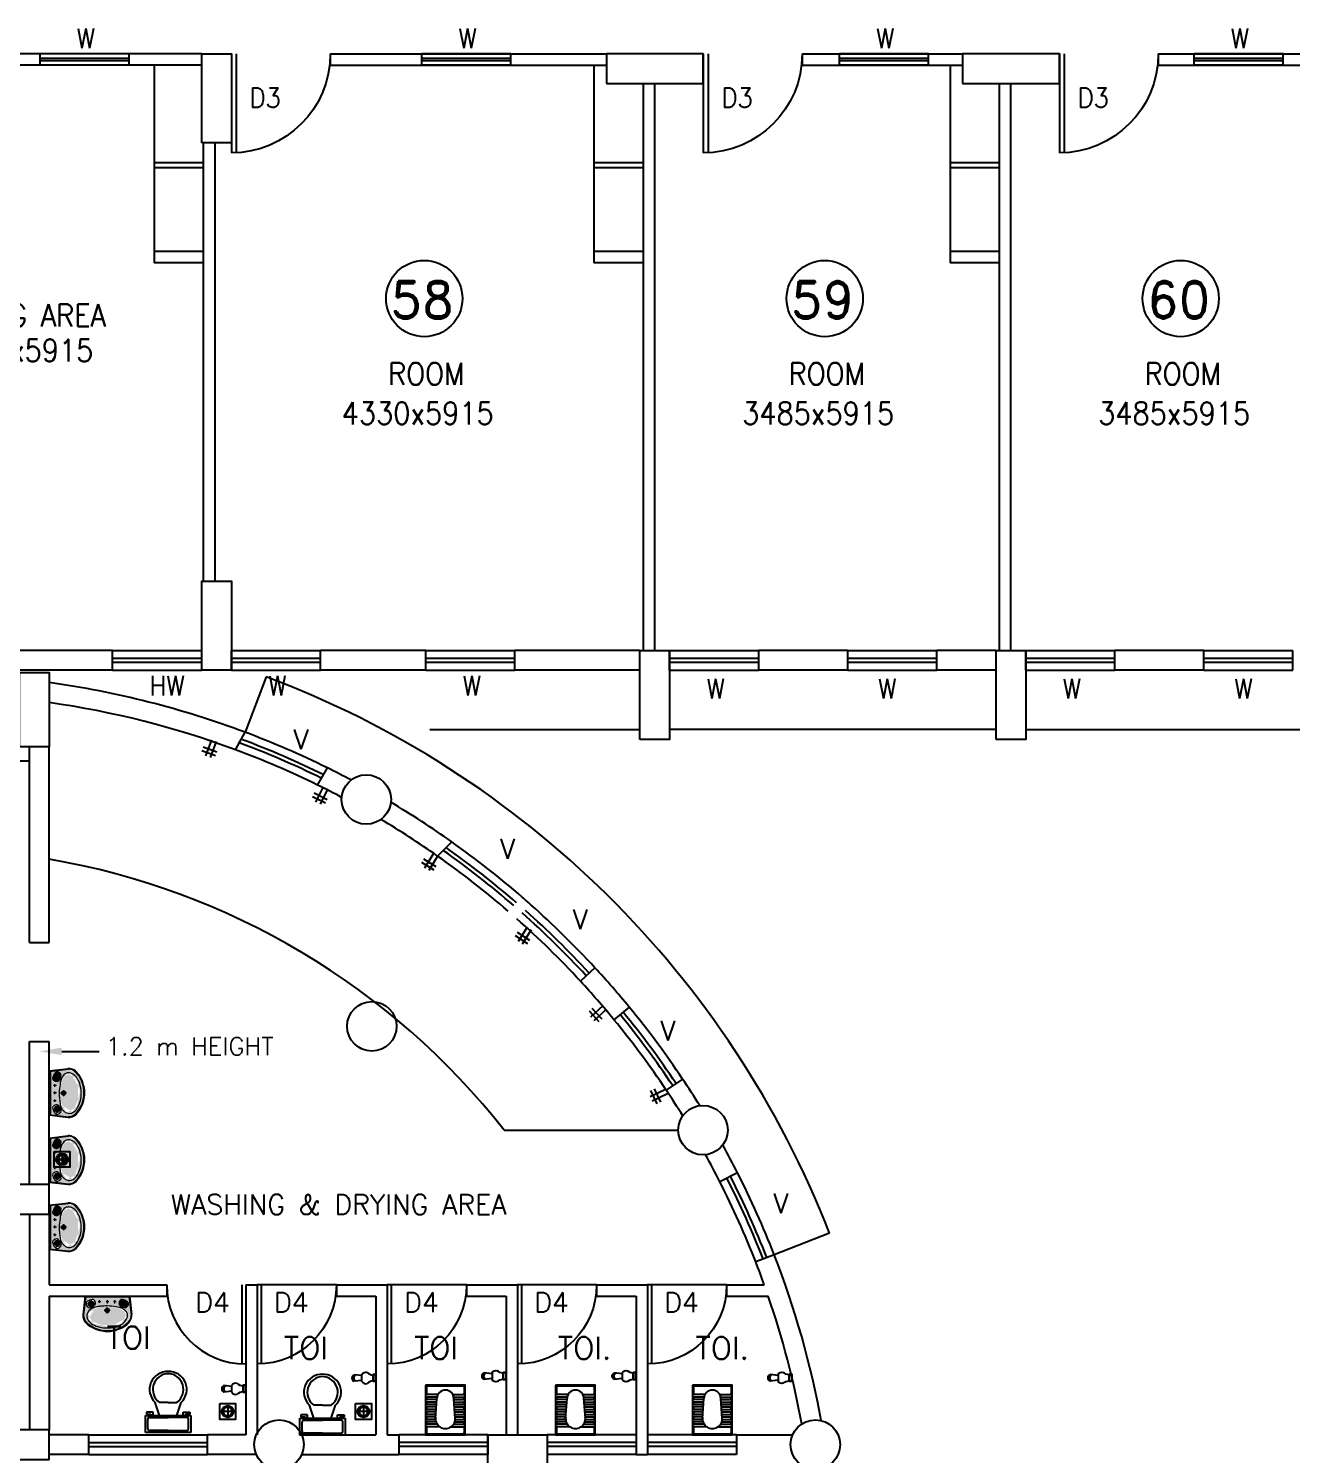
# Model space of a CAD drawing. Extents: x 10161149 to 10263331, y -3696053 to -3547728.
# Drawn here: x 10221546 to 10234311, y -3619103 to -3604686 of the extents above; entities that cross this region are included whole.
import ezdxf

# ---------------------------------------------------------------- set-up
doc = ezdxf.new("R2010")
doc.units = 0
doc.header["$MEASUREMENT"] = 0
doc.linetypes.add('DASHED', pattern=[0.75, 0.5, -0.25])
for name, color, linetype in [('25', 6, 'CONTINUOUS'), ('35', 1, 'CONTINUOUS'), ('5', 3, 'CONTINUOUS'), ('COL', 2, 'CONTINUOUS'), ('DAS', 1, 'DASHED'), ('DIM', 8, 'CONTINUOUS'), ('dim1', 5, 'CONTINUOUS'), ('DOOR', 31, 'CONTINUOUS'), ('EWC', 5, 'CONTINUOUS'), ('Exi. Walls', 170, 'CONTINUOUS'), ('floor trap', 9, 'CONTINUOUS'), ('Furn-Hat', 145, 'CONTINUOUS'), ('SUNSHADE', 7, 'CONTINUOUS'), ('tap', 8, 'CONTINUOUS'), ('Toi-Euip', 8, 'CONTINUOUS'), ('TXW', 6, 'CONTINUOUS'), ('Venti', 161, 'CONTINUOUS'), ('WATERLINE', 124, 'CONTINUOUS'), ('Window', 4, 'CONTINUOUS')]:
    doc.layers.add(name, color=color, linetype=linetype)
doc.layers.add('toi-fix', color=46, linetype='CONTINUOUS', lineweight=18)
doc.styles.add('RD', font='ROMAND')
doc.styles.get("Standard").update_dxf_attribs({"font": 'romans.shx'})

# ---------------------------------------------------------------- blocks, each defined once
blk = doc.blocks.new('DOORP')
at = {"layer": 'DOOR'}
for p, q in [((0, 0), (0, 1)), ((0.05, 0), (0.05, 0.999))]:
    blk.add_line(p, q, dxfattribs=at)
at = {"layer": 'DOOR', "color": 145}
blk.add_arc((0, 0), 1, 0, 90, dxfattribs=at)
blk = doc.blocks.new('VENTP')
at = {"layer": 'Venti'}
for p, q in [((0, 0), (0, 1)), ((0, 1), (1, 1)), ((1, 0), (1, 1)), ((0, 0), (1, 0))]:
    blk.add_line(p, q, dxfattribs=at)
at = {"layer": 'Venti', "ltscale": 2}
for p, q in [((0, 0.6), (1, 0.6)), ((0, 0.4), (1, 0.4))]:
    blk.add_line(p, q, dxfattribs=at)
blk = doc.blocks.new('2')
at = {"layer": 'Furn-Hat'}
h = blk.add_hatch(color=200, dxfattribs=at)
h.set_gradient(color1=(176, 43, 238), color2=(222, 165, 248), one_color=1, tint=0.81, name='SPHERICAL')
edge = h.paths.add_edge_path()
edge.add_ellipse((0.83, 2.39), major_axis=(0, 2.74), ratio=1, start_angle=253.1333, end_angle=282.8458)
edge.add_ellipse((0.66, 2.28), major_axis=(0, 2.87), ratio=1, start_angle=226.9131, end_angle=256.353, ccw=False)
edge.add_ellipse((1.97, 1.03), major_axis=(0, 1.06), ratio=1, start_angle=191.403, end_angle=227.6151, ccw=False)
edge.add_ellipse((1.95, 0.79), major_axis=(-0.001, 0.832), ratio=1, start_angle=172.9435, end_angle=196.7003, ccw=False)
edge.add_line((1.85, -0.04), (0, 0.17))
edge.add_ellipse((-0.15, 0.37), major_axis=(0, 0.247), ratio=1, start_angle=216.2128, end_angle=239.0995)
edge.add_line((0.07, 0.24), (1.91, 0.03))
edge.add_ellipse((1.98, 0.81), major_axis=(0, 0.781), ratio=1, start_angle=174.8376, end_angle=213.1867)
edge.add_ellipse((1.82, 1.24), major_axis=(0, 1.23), ratio=1, start_angle=208.7339, end_angle=238.1069)
edge.add_ellipse((1.35, 1.89), major_axis=(0, 2), ratio=1, start_angle=229.2631, end_angle=252.9591)
edge.add_ellipse((0.45, 2.43), major_axis=(0, 3.03), ratio=1, start_angle=248.1478, end_angle=293.8025)
edge.add_ellipse((0.67, 2.61), major_axis=(0, 2.75), ratio=1, start_angle=292.3386, end_angle=313.7886)
edge.add_ellipse((1.96, 3.88), major_axis=(0.001, 0.944), ratio=1, start_angle=311.9795, end_angle=362.8452)
edge.add_line((1.91, 4.83), (0.06, 4.62))
edge.add_ellipse((-0.22, 4.44), major_axis=(0, 0.335), ratio=1, start_angle=301.9908, end_angle=318.3316)
edge.add_line((0, 4.69), (1.85, 4.9))
edge.add_ellipse((1.98, 3.91), major_axis=(0, 0.995), ratio=1, start_angle=311.3713, end_angle=367.5939, ccw=False)
edge.add_ellipse((0.6, 2.54), major_axis=(0, 2.94), ratio=1, start_angle=278.9603, end_angle=313.5987, ccw=False)
h = blk.add_hatch(color=200, dxfattribs=at)
h.set_gradient(color1=(176, 43, 238), color2=(222, 165, 248), one_color=1, tint=0.81, name='INVCYLINDER')
edge = h.paths.add_edge_path()
edge.add_ellipse((-0.15, 0.37), major_axis=(0, 0.247), ratio=1, start_angle=239.0995, end_angle=258.8462, ccw=False)
edge.add_line((0.07, 0.24), (0, 0.25))
edge.add_line((0, 0.25), (0, 4.61))
edge.add_line((0, 4.61), (0.06, 4.62))
edge.add_ellipse((-0.22, 4.44), major_axis=(0, 0.335), ratio=1, start_angle=279.6212, end_angle=301.9908, ccw=False)
edge.add_line((0.11, 4.5), (0.1, 0.32))
h = blk.add_hatch(color=201, dxfattribs=at)
h.set_gradient(color1=(213, 142, 246), color2=(222, 165, 248), one_color=1, tint=0.81, name='SPHERICAL')
edge = h.paths.add_edge_path()
edge.add_ellipse((-0.22, 4.44), major_axis=(0, 0.335), ratio=1, start_angle=279.6212, end_angle=301.9908)
edge.add_line((0.06, 4.62), (1.91, 4.83))
edge.add_ellipse((1.96, 3.88), major_axis=(0.001, 0.944), ratio=1, start_angle=311.9795, end_angle=362.8452, ccw=False)
edge.add_ellipse((0.67, 2.61), major_axis=(0, 2.75), ratio=1, start_angle=292.3386, end_angle=313.7886, ccw=False)
edge.add_ellipse((0.45, 2.43), major_axis=(0, 3.03), ratio=1, start_angle=248.1478, end_angle=293.8025, ccw=False)
edge.add_ellipse((1.35, 1.89), major_axis=(0, 2), ratio=1, start_angle=229.2631, end_angle=252.9591, ccw=False)
edge.add_ellipse((1.82, 1.24), major_axis=(0, 1.23), ratio=1, start_angle=208.7339, end_angle=238.1069, ccw=False)
edge.add_ellipse((1.98, 0.81), major_axis=(0, 0.781), ratio=1, start_angle=174.8376, end_angle=213.1867, ccw=False)
edge.add_line((1.91, 0.03), (0.07, 0.24))
edge.add_ellipse((-0.15, 0.37), major_axis=(0, 0.247), ratio=1, start_angle=239.0995, end_angle=258.8462)
edge.add_line((0.1, 0.32), (0.11, 4.5))
edge = h.paths.add_edge_path(flags=16)
edge.add_ellipse((0.54, 1.68), major_axis=(0.0002, 0.0643), ratio=1, start_angle=0, end_angle=360, ccw=False)
edge = h.paths.add_edge_path(flags=16)
edge.add_ellipse((0.75, 0.77), major_axis=(0.001, 0.492), ratio=1, start_angle=372.9151, end_angle=415.0496)
edge.add_ellipse((0.66, 0.93), major_axis=(0, 0.34), ratio=1, start_angle=68.6534, end_angle=118.0903)
edge.add_ellipse((1.55, 1.19), major_axis=(0, 1.26), ratio=1, start_angle=109.4436, end_angle=129.259)
edge.add_ellipse((0.76, 0.48), major_axis=(0, 0.207), ratio=1, start_angle=116.7852, end_angle=207.4853)
edge.add_ellipse((0.68, 0.84), major_axis=(0.003, 0.569), ratio=1, start_angle=198.6155, end_angle=235.2982)
edge.add_ellipse((1.01, 0.63), major_axis=(0, 0.179), ratio=1, start_angle=230.4595, end_angle=309.5311)
edge.add_arc((1.2, 0.8), 0.086, 143.8926, 223.9597, ccw=False)
edge.add_arc((1.21, 0.82), 0.0872, 59.6713, 155.4896, ccw=False)
edge.add_ellipse((2.73, 1.67), major_axis=(0, 1.67), ratio=1, start_angle=108.7156, end_angle=120.4399)
edge.add_ellipse((2.03, 1.15), major_axis=(0, 0.801), ratio=1, start_angle=113.6541, end_angle=156.3424)
edge.add_ellipse((1.91, 1.34), major_axis=(0, 0.947), ratio=1, start_angle=167.3152, end_angle=194.3844)
edge.add_ellipse((1.73, 1.61), major_axis=(0, 1.26), ratio=1, start_angle=199.4142, end_angle=242.3113)
edge.add_ellipse((0.73, 2.3), major_axis=(0, 2.47), ratio=1, start_angle=238.946, end_angle=269.4836)
edge.add_ellipse((0.23, 2.48), major_axis=(0, 2.98), ratio=1, start_angle=266.1625, end_angle=294.5971)
edge.add_ellipse((1.64, 3.2), major_axis=(0, 1.4), ratio=1, start_angle=291.6011, end_angle=328.054)
edge.add_ellipse((2, 3.79), major_axis=(0, 0.709), ratio=1, start_angle=327.5861, end_angle=383.2162)
edge.add_ellipse((2.18, 3.44), major_axis=(0, 1.1), ratio=1, start_angle=384.9893, end_angle=432.0066)
edge.add_arc((1.21, 4.06), 0.0773, 202.0693, 284.8477, ccw=False)
edge.add_arc((1.2, 4.08), 0.086, 136.0403, 216.1074, ccw=False)
edge.add_ellipse((1.01, 4.25), major_axis=(0, 0.179), ratio=1, start_angle=230.4689, end_angle=309.5405)
edge.add_ellipse((0.68, 4.04), major_axis=(-0.003, 0.569), ratio=1, start_angle=304.7018, end_angle=341.3845)
edge.add_ellipse((0.76, 4.4), major_axis=(0, 0.207), ratio=1, start_angle=332.4116, end_angle=423.1117)
edge.add_ellipse((1.55, 3.69), major_axis=(0.01, 1.26), ratio=1, start_angle=411.1189, end_angle=430.9342)
edge.add_ellipse((0.66, 3.95), major_axis=(0, 0.34), ratio=1, start_angle=61.9097, end_angle=111.3466)
edge.add_ellipse((0.75, 4.11), major_axis=(0.003, 0.492), ratio=1, start_angle=125.3669, end_angle=167.5014)
edge.add_ellipse((0.73, 3.94), major_axis=(0, 0.319), ratio=1, start_angle=163.9108, end_angle=209.8663)
edge.add_ellipse((1.14, 3.59), major_axis=(-0.002, 0.268), ratio=1, start_angle=387.9183, end_angle=433.2607, ccw=False)
edge.add_ellipse((1.07, 3.77), major_axis=(0, 0.0739), ratio=1, start_angle=281.3136, end_angle=401.6955, ccw=False)
edge.add_ellipse((2.18, 3.44), major_axis=(0, 1.1), ratio=1, start_angle=432.0066, end_angle=441.9912)
edge.add_ellipse((3.97, 2.89), major_axis=(0, 2.96), ratio=1, start_angle=436.108, end_angle=445.7027)
edge.add_ellipse((8.3, 2.4), major_axis=(0, 7.32), ratio=1, start_angle=444.4585, end_angle=449.7636)
edge.add_ellipse((8.98, 2.78), major_axis=(0.01, 8.01), ratio=1, start_angle=92.5395, end_angle=98.8367)
edge.add_ellipse((2.73, 1.67), major_axis=(0, 1.67), ratio=1, start_angle=94.0582, end_angle=108.7156)
edge.add_ellipse((1.07, 1.13), major_axis=(-0.0003, 0.0855), ratio=1, start_angle=142.4726, end_angle=276.6239, ccw=False)
edge.add_ellipse((1.14, 1.3), major_axis=(0.002, 0.268), ratio=1, start_angle=106.7393, end_angle=152.0817, ccw=False)
edge.add_ellipse((0.73, 0.94), major_axis=(-0.001, 0.319), ratio=1, start_angle=329.9021, end_angle=375.8576)
edge = h.paths.add_edge_path(flags=16)
edge.add_ellipse((0.54, 2.42), major_axis=(0.0008, 0.0643), ratio=1, start_angle=0, end_angle=360, ccw=False)
edge = h.paths.add_edge_path(flags=0)
edge.add_ellipse((1.43, 2.44), major_axis=(0, 0.216), ratio=1, start_angle=0, end_angle=360, ccw=False)
edge = h.paths.add_edge_path(flags=0)
edge.add_ellipse((1.43, 2.44), major_axis=(-0.001, 0.155), ratio=1, start_angle=0, end_angle=360, ccw=False)
edge = h.paths.add_edge_path(flags=0)
edge.add_ellipse((1.43, 2.44), major_axis=(0, 0.109), ratio=1, start_angle=0, end_angle=360, ccw=False)
edge = h.paths.add_edge_path(flags=16)
edge.add_ellipse((0.54, 3.22), major_axis=(0.0002, 0.0643), ratio=1, start_angle=0, end_angle=360, ccw=False)
h = blk.add_hatch(color=254, dxfattribs=at)
h.set_gradient(color1=(234, 198, 250), color2=(223, 166, 247), one_color=1, tint=0.81, name='SPHERICAL')
edge = h.paths.add_edge_path()
edge.add_ellipse((1.07, 3.77), major_axis=(0, 0.0739), ratio=1, start_angle=281.3136, end_angle=401.6955)
edge.add_ellipse((1.14, 3.59), major_axis=(-0.002, 0.268), ratio=1, start_angle=387.9183, end_angle=433.2607)
edge.add_ellipse((0.73, 3.94), major_axis=(0, 0.319), ratio=1, start_angle=163.9108, end_angle=209.8663, ccw=False)
edge.add_ellipse((0.75, 4.11), major_axis=(0.003, 0.492), ratio=1, start_angle=125.3669, end_angle=167.5014, ccw=False)
edge.add_ellipse((0.66, 3.95), major_axis=(0, 0.34), ratio=1, start_angle=61.9097, end_angle=111.3466, ccw=False)
edge.add_ellipse((1.55, 3.69), major_axis=(0.01, 1.26), ratio=1, start_angle=411.1189, end_angle=430.9342, ccw=False)
edge.add_ellipse((0.76, 4.4), major_axis=(0, 0.207), ratio=1, start_angle=332.4116, end_angle=423.1117, ccw=False)
edge.add_ellipse((0.68, 4.04), major_axis=(-0.003, 0.569), ratio=1, start_angle=304.7018, end_angle=341.3845, ccw=False)
edge.add_ellipse((1.01, 4.25), major_axis=(0, 0.179), ratio=1, start_angle=230.4689, end_angle=309.5405, ccw=False)
edge.add_arc((1.2, 4.08), 0.086, 136.0403, 216.1074)
edge.add_arc((1.21, 4.06), 0.0773, 202.0693, 284.8477)
edge.add_ellipse((2.18, 3.44), major_axis=(0, 1.1), ratio=1, start_angle=384.9893, end_angle=432.0066)
h = blk.add_hatch(color=254, dxfattribs=at)
h.set_gradient(color1=(234, 198, 250), color2=(223, 166, 247), one_color=1, tint=0.81, name='SPHERICAL')
edge = h.paths.add_edge_path()
edge.add_ellipse((1.64, 3.2), major_axis=(0, 1.4), ratio=1, start_angle=291.6011, end_angle=328.054)
edge.add_ellipse((0.23, 2.48), major_axis=(0, 2.98), ratio=1, start_angle=266.1625, end_angle=294.5971, ccw=False)
edge.add_ellipse((0.73, 2.3), major_axis=(0, 2.47), ratio=1, start_angle=238.946, end_angle=269.4836, ccw=False)
edge.add_ellipse((1.73, 1.61), major_axis=(0, 1.26), ratio=1, start_angle=199.4142, end_angle=242.3113, ccw=False)
edge.add_ellipse((1.91, 1.34), major_axis=(0, 0.947), ratio=1, start_angle=167.3152, end_angle=194.3844, ccw=False)
edge.add_ellipse((2.03, 1.15), major_axis=(0, 0.801), ratio=1, start_angle=113.6541, end_angle=156.3424, ccw=False)
edge.add_ellipse((2.73, 1.67), major_axis=(0, 1.67), ratio=1, start_angle=94.0582, end_angle=120.4399, ccw=False)
edge.add_ellipse((8.98, 2.78), major_axis=(0.01, 8.01), ratio=1, start_angle=92.5395, end_angle=98.8367, ccw=False)
edge.add_ellipse((8.3, 2.4), major_axis=(0, 7.32), ratio=1, start_angle=444.4585, end_angle=449.7636, ccw=False)
edge.add_ellipse((3.97, 2.89), major_axis=(0, 2.96), ratio=1, start_angle=436.108, end_angle=445.7027, ccw=False)
edge.add_ellipse((2.18, 3.44), major_axis=(0, 1.1), ratio=1, start_angle=384.9893, end_angle=441.9912, ccw=False)
edge.add_ellipse((2, 3.79), major_axis=(0, 0.709), ratio=1, start_angle=327.5861, end_angle=383.2162, ccw=False)
edge = h.paths.add_edge_path(flags=16)
edge.add_ellipse((1.43, 2.44), major_axis=(0, 0.216), ratio=1, start_angle=0, end_angle=360, ccw=False)
edge = h.paths.add_edge_path(flags=0)
edge.add_ellipse((1.43, 2.44), major_axis=(-0.001, 0.155), ratio=1, start_angle=0, end_angle=360, ccw=False)
edge = h.paths.add_edge_path(flags=0)
edge.add_ellipse((1.43, 2.44), major_axis=(0, 0.109), ratio=1, start_angle=0, end_angle=360, ccw=False)
h = blk.add_hatch(color=254, dxfattribs=at)
h.set_gradient(color1=(234, 198, 250), color2=(223, 166, 247), one_color=1, tint=0.81, name='SPHERICAL')
edge = h.paths.add_edge_path()
edge.add_ellipse((1.55, 1.19), major_axis=(0, 1.26), ratio=1, start_angle=109.4436, end_angle=129.259)
edge.add_ellipse((0.76, 0.48), major_axis=(0, 0.207), ratio=1, start_angle=116.7852, end_angle=207.4853)
edge.add_ellipse((0.68, 0.84), major_axis=(0.003, 0.569), ratio=1, start_angle=198.6155, end_angle=235.2982)
edge.add_ellipse((1.01, 0.63), major_axis=(0, 0.179), ratio=1, start_angle=230.4595, end_angle=309.5311)
edge.add_arc((1.2, 0.8), 0.086, 143.8926, 223.9597, ccw=False)
edge.add_arc((1.21, 0.82), 0.0872, 59.6713, 155.4896, ccw=False)
edge.add_ellipse((2.73, 1.67), major_axis=(0, 1.67), ratio=1, start_angle=108.7156, end_angle=120.4399, ccw=False)
edge.add_ellipse((1.07, 1.13), major_axis=(-0.0003, 0.0855), ratio=1, start_angle=142.4726, end_angle=276.6239, ccw=False)
edge.add_ellipse((1.14, 1.3), major_axis=(0.002, 0.268), ratio=1, start_angle=106.7393, end_angle=152.0817, ccw=False)
edge.add_ellipse((0.73, 0.94), major_axis=(-0.001, 0.319), ratio=1, start_angle=329.9021, end_angle=375.8576)
edge.add_ellipse((0.75, 0.77), major_axis=(0.001, 0.492), ratio=1, start_angle=372.9151, end_angle=415.0496)
edge.add_ellipse((0.66, 0.93), major_axis=(0, 0.34), ratio=1, start_angle=68.6534, end_angle=118.0903)
at = {"layer": 'toi-fix', "color": 7}
for p, q in [((0, 4.69), (1.85, 4.9)), ((0, 4.61), (1.91, 4.83)), ((0, 0.17), (0, 4.69)), ((0.1, 0.32), (0.11, 4.5)), ((0.67, 3.22), (0.39, 3.22)), ((0.54, 3.34), (0.54, 3.08)), ((0.72, 2.42), (0.39, 2.42)), ((0.72, 1.68), (0.39, 1.68)), ((0.54, 2.55), (0.54, 2.28)), ((0.54, 1.8), (0.54, 1.54)), ((1.73, 2.44), (1.12, 2.44)), ((1.43, 2.14), (1.43, 2.74)), ((0, 0.25), (1.91, 0.03)), ((0, 0.17), (1.85, -0.04))]:
    blk.add_line(p, q, dxfattribs=at)
at = {"layer": 'toi-fix', "color": 7, "extrusion": (0, 0, -1)}
for centre, major_axis, start_param, end_param in [((-0.22, 4.44), (0, 0.335), 0.727251, 1.402875), ((1.55, 3.69), (0.01, 1.26), -1.238036, -0.892193), ((0.76, 4.4), (0, 0.207), -1.101507, 0.481509), ((0.68, 4.04), (-0.003, 0.569), 0.324902, 0.965135), ((2.18, 3.44), (0, 1.1), -1.431017, -0.436146), ((1.01, 4.25), (0, 0.179), 0.880684, 2.260744), ((2, 3.79), (0, 0.709), -0.405199, 0.56573), ((1.98, 3.91), (0, 0.995), -0.132539, 0.848731), ((1.96, 3.88), (0.001, 0.944), -0.049658, 0.838116), ((1.64, 3.2), (0, 1.4), 0.557563, 1.193786), ((0.67, 2.61), (0, 2.75), 0.806541, 1.180915), ((0.6, 2.54), (0, 2.94), 0.809856, 1.41441), ((0.66, 3.95), (0, 0.34), 4.33982, 5.202657), ((0.75, 4.11), (0.003, 0.492), 3.359735, 4.09512), ((0.54, 3.22), (0.0002, 0.0643), 3.139035, 9.42222), ((0.73, 3.94), (0, 0.319), 2.620328, 3.422401), ((1.14, 3.59), (-0.002, 0.268), -1.278641, -0.487266), ((8.3, 2.4), (0, 7.32), -1.56667, -1.474079), ((1.07, 3.77), (0, 0.0739), -0.727724, 1.373337), ((3.97, 2.89), (0, 2.96), -1.495794, -1.328336), ((1.2, 4.08), (-0.0608, 0.0608), 4.867594, 6.265028), ((1.21, 4.06), (0.0547, 0.0547), 2.097053, 3.541809), ((0.23, 2.48), (0, 2.98), 1.141495, 1.637774), ((0.45, 2.43), (0, 3.03), 1.155365, 1.952189), ((0.83, 2.39), (0, 2.74), 1.346594, 1.865175), ((0.54, 1.68), (0.0002, 0.0643), 3.139035, 9.42222), ((0.54, 2.42), (0.0008, 0.0643), 3.12883, 9.412015), ((8.98, 2.78), (0.01, 8.01), 4.558159, 4.668067), ((2.73, 1.67), (0, 1.67), 4.181112, 4.641559), ((1.43, 2.44), (0, 0.216), 3.141254, 9.424439), ((1.43, 2.44), (-0.001, 0.155), 3.145308, 9.428493), ((1.43, 2.44), (0, 0.109), 3.142047372431534, 9.42523267961112), ((0.66, 2.28), (0, 2.87), 1.808981, 2.322804), ((0.73, 2.3), (0, 2.47), 1.579809, 2.112792), ((-0.15, 0.37), (0, 0.247), 1.765467, 2.50956), ((0.66, 0.93), (0, 0.34), 4.222121, 5.084958), ((0.75, 0.77), (0.001, 0.492), -0.960797, -0.225412), ((1.55, 1.19), (0, 1.26), 4.027191, 4.373034), ((0.76, 0.48), (0, 0.207), 2.661884, 4.2449), ((0.73, 0.94), (-0.001, 0.319), -0.276767, 0.525307), ((0.68, 0.84), (0.003, 0.569), 2.176458, 2.816691), ((1.14, 1.3), (0.002, 0.268), 3.628858, 4.420234), ((1.07, 1.13), (-0.0003, 0.0855), 1.455188, 3.796569), ((1.2, 0.8), (-0.0608, 0.0608), 4.730546, 6.12798), ((1.21, 0.82), (0.0617, 0.0617), 4.354779, 6.027124), ((1.01, 0.63), (0, 0.179), 0.880848, 2.260908), ((2.03, 1.15), (0, 0.801), 3.554495, 4.299548), ((1.91, 1.34), (0, 0.947), 2.890537, 3.362984), ((1.98, 0.81), (0, 0.781), 2.562376, 3.231693), ((1.73, 1.61), (0, 1.26), 2.054055, 2.802751), ((1.97, 1.03), (0, 1.06), 2.310552, 2.942572), ((1.82, 1.24), (0, 1.23), 2.127435, 2.640092), ((1.35, 1.89), (0, 2), 1.868215, 2.281789), ((1.95, 0.79), (-0.001, 0.832), 2.850118, 3.264751)]:
    blk.add_ellipse(centre, major_axis=major_axis, ratio=1, start_param=start_param, end_param=end_param, dxfattribs=at)
blk = doc.blocks.new('4')
at = {"layer": 'Toi-Euip'}
for p, q in [((0, 0.5), (1.71, 0.5)), ((0, 0), (1.71, 0)), ((0.97, 0.94), (0.97, -0.53)), ((1.37, 0.94), (1.37, -0.53))]:
    blk.add_line(p, q, dxfattribs=at)
blk = doc.blocks.new('A$C70ED7303')
at = {"layer": 'EWC', "color": 11}
for p, q in [((0, 0), (229, 0)), ((229, 0), (229, -174)), ((-229, 0), (0, 0)), ((-229, -174), (-229, 0)), ((-207, -44), (-207, -131)), ((0, -22), (-185, -22)), ((0, -22), (185, -22)), ((207, -44), (207, -131)), ((229, -174), (-229, -174)), ((-218, -207), (-218, -185)), ((-218, -185), (-174, -185)), ((-153, -207), (-218, -207)), ((-185, -153), (0, -153)), ((-174, -185), (-174, -174)), ((-153, -174), (-153, -207)), ((-87, -174), (-131, -305)), ((185, -153), (0, -153)), ((87, -174), (131, -305)), ((153, -174), (153, -207)), ((153, -207), (218, -207)), ((174, -185), (174, -174)), ((218, -185), (174, -185)), ((218, -207), (218, -185)), ((0, -305), (-87, -305)), ((0, -305), (87, -305))]:
    blk.add_line(p, q, dxfattribs=at)
for centre, major_axis, start_param, end_param in [((-188, -41), (13.6, -13.6), 2.214297, 4.068888), ((-188, -134), (-13.6, -13.6), 5.35589, 7.21048), ((188, -41), (13.6, -13.6), 0.643501, 2.498091), ((188, -134), (-13.6, -13.6), 0.643501, 2.498091), ((-7, -436), (-128, -128), 4.686239, 7.105146), ((5, -435), (-113, -113), 4.541602, 7.039318), ((7, -436), (56, -172), -0.351019, 2.067888), ((-5, -435), (-113, -113), 0.814663, 3.31238)]:
    blk.add_ellipse(centre, major_axis=major_axis, ratio=1, start_param=start_param, end_param=end_param, dxfattribs=at)
blk = doc.blocks.new('A$C0B5D0E53')
at = {"layer": 'tap', "color": 7}
for p, q in [((0, 10.6), (0, 46.6)), ((0, 46.6), (15.3, 46.6)), ((0, 10.6), (12.3, 10.6)), ((1.3, 45), (12.3, 45)), ((1.3, 12.1), (12.3, 12.1)), ((12.3, 10.6), (12.3, 46.6)), ((12.3, 10.7), (15.3, 10.7)), ((15.3, 10.7), (15.3, 46.6)), ((70.5, 45.4), (70.5, 11.9)), ((70.5, 41), (110.5, 44.7)), ((70.5, 16.2), (110.5, 12.2))]:
    blk.add_line(p, q, dxfattribs=at)
for centre, radius, start, end in [((2.5, 42.7), 2.66, 117.10999, 161.72934), ((2.5, 14.5), 2.66, 198.27066, 242.89001), ((8.1, 99), 56.2, 277.35802, 310.42145), ((8.1, -41.8), 56.2, 49.57855, 82.64198), ((51.6, 36.7), 20.8, 24.72591, 109.75439), ((51.6, 20.6), 20.8, 250.24561, 335.27409), ((93.9, 28.5), 17.7, 301.8025, 58.51861), ((103.5, 28.5), 17.7, 293.44996, 66.55004)]:
    blk.add_arc(centre, radius, start, end, dxfattribs=at)
blk = doc.blocks.new('FT')
at = {"layer": 'floor trap', "color": 7}
for p, q in [((0, 40), (10, 40)), ((16.3, 40), (63.8, 40)), ((40, 16.3), (40, 63.7)), ((70, 40), (80, 40))]:
    blk.add_line(p, q, dxfattribs=at)
at = {"layer": 'floor trap', "color": 7, "ltscale": 100}
blk.add_lwpolyline([(80, 0), (0, 0), (0, 80), (80, 80)], close=True, dxfattribs=at)
at = {"layer": 'floor trap', "color": 7}
for radius in [30, 23.7, 21.9]:
    blk.add_circle((40, 40), radius, dxfattribs=at)
blk = doc.blocks.new('3')
at = {"layer": 'Toi-Euip'}
for p, q in [((-3.8, 4.1), (-3.8, 4.6)), ((-0.1, 4.7), (-3.7, 4.7)), ((0, 4.1), (0, 4.6)), ((-3.8, 3.6), (-3.8, 3.65)), ((-3.8, 3.1), (-3.8, 3.15)), ((-2.47, 4), (-3.7, 4)), ((-2.72, 3.75), (-3.7, 3.75)), ((-2.85, 3.5), (-3.7, 3.5)), ((-2.9, 3.25), (-3.7, 3.25)), ((-2.89, 3), (-3.7, 3)), ((-2.9, 3.18), (-2.75, 1.15)), ((-1.33, 4), (-0.1, 4)), ((-1.08, 3.75), (-0.1, 3.75)), ((-0.9, 3.18), (-1.05, 1.15)), ((-0.95, 3.5), (-0.1, 3.5)), ((-0.91, 3), (-0.1, 3)), ((-0.9, 3.25), (-0.1, 3.25)), ((0, 3.6), (0, 3.65)), ((0, 3.1), (0, 3.15)), ((-3.8, 2.6), (-3.8, 2.65)), ((-3.8, 2.1), (-3.8, 2.15)), ((-3.8, 1.6), (-3.8, 1.65)), ((-2.87, 2.75), (-3.7, 2.75)), ((-2.85, 2.5), (-3.7, 2.5)), ((-2.83, 2.25), (-3.7, 2.25)), ((-2.81, 2), (-3.7, 2)), ((-2.79, 1.75), (-3.7, 1.75)), ((-2.78, 1.5), (-3.7, 1.5)), ((-1.02, 1.5), (-0.1, 1.5)), ((-1.01, 1.75), (-0.1, 1.75)), ((-0.99, 2), (-0.1, 2)), ((-0.97, 2.25), (-0.1, 2.25)), ((-0.95, 2.5), (-0.1, 2.5)), ((-0.93, 2.75), (-0.1, 2.75)), ((0, 2.6), (0, 2.65)), ((0, 2.1), (0, 2.15)), ((0, 1.6), (0, 1.65)), ((-3.8, 1.1), (-3.8, 1.15)), ((-3.8, 0), (-3.8, 0.65)), ((-2.76, 1.25), (-3.7, 1.25)), ((-2.74, 1), (-3.7, 1)), ((-2.65, 0.75), (-3.7, 0.75)), ((-1.15, 0.75), (-0.1, 0.75)), ((-1.06, 1), (-0.1, 1)), ((-1.04, 1.25), (-0.1, 1.25)), ((0, 1.1), (0, 1.15)), ((0, 0), (0, 0.65)), ((-3.7, -0.1), (-0.1, -0.1))]:
    blk.add_line(p, q, dxfattribs=at)
blk.add_lwpolyline([(0.1, -0.2), (0.1, 4.8), (-3.9, 4.8), (-3.9, -0.2)], close=True, dxfattribs=at)
for centre, radius, start, end in [((-3.7, 4.6), 0.1, 90, 180), ((-0.1, 4.6), 0.1, 0, 90), ((-3.7, 4.1), 0.1, 180, 270), ((-3.7, 3.65), 0.1, 90, 180), ((-3.7, 3.6), 0.1, 180, 270), ((-3.7, 3.15), 0.1, 90, 180), ((-3.7, 3.1), 0.1, 180, 270), ((-1.9, 3.18), 1, 351.5502, 188.4498), ((-0.1, 4.1), 0.1, 270, 0), ((-0.1, 3.65), 0.1, 0, 90), ((-0.1, 3.6), 0.1, 270, 0), ((-0.1, 3.15), 0.1, 0, 90), ((-0.1, 3.1), 0.1, 270, 0), ((-3.7, 2.65), 0.1, 90, 180), ((-3.7, 2.6), 0.1, 180, 270), ((-3.7, 2.15), 0.1, 90, 180), ((-3.7, 2.1), 0.1, 180, 270), ((-3.7, 1.65), 0.1, 90, 180), ((-3.7, 1.6), 0.1, 180, 270), ((-0.1, 2.65), 0.1, 0, 90), ((-0.1, 2.6), 0.1, 270, 0), ((-0.1, 2.15), 0.1, 0, 90), ((-0.1, 2.1), 0.1, 270, 0), ((-0.1, 1.65), 0.1, 0, 90), ((-0.1, 1.6), 0.1, 270, 0), ((-3.7, 1.15), 0.1, 90, 180), ((-3.7, 1.1), 0.1, 180, 270), ((-3.7, 0.65), 0.1, 90, 180), ((-3.7, 0), 0.1, 180, 270.0031), ((-1.9, 1.15), 0.85, 180, 0), ((-0.1, 1.15), 0.1, 0, 90), ((-0.1, 1.1), 0.1, 270, 0), ((-0.1, 0.65), 0.1, 0, 90), ((-0.1, 0), 0.1, 270, 0)]:
    blk.add_arc(centre, radius, start, end, dxfattribs=at)
blk = doc.blocks.new('WINP')
at = {"layer": 'Window'}
for p, q in [((0, 0), (0, 1)), ((0, 1), (1, 1)), ((1, 0), (1, 1)), ((0, 0.6), (1, 0.6)), ((0, 0.4), (1, 0.4)), ((0, 0), (1, 0))]:
    blk.add_line(p, q, dxfattribs=at)

msp = doc.modelspace()

# ---------------------------------------------------------------- linework, layer by layer
at = {"layer": '25'}
for p, q in [((10222816, -3605058), (10222816, -3606938.8)), ((10227261, -3605058), (10227261, -3606938.8)), ((10230861, -3605058), (10230861, -3606938.8)), ((10223316, -3606044.8), (10222816, -3606044.8)), ((10223316, -3606094.8), (10222816, -3606094.8)), ((10227761, -3606044.8), (10227261, -3606044.8)), ((10227761, -3606094.8), (10227261, -3606094.8)), ((10231361, -3606044.8), (10230861, -3606044.8)), ((10231361, -3606094.8), (10230861, -3606094.8)), ((10221556, -3613928), (10221556, -3611948)), ((10221756, -3613928), (10221756, -3611948)), ((10217001, -3612089.5), (10221556, -3612089.5)), ((10221556, -3613928), (10221756, -3613928)), ((10221556, -3614928), (10221756, -3614928)), ((10221556, -3616373), (10221556, -3614928)), ((10221756, -3616373), (10221756, -3614928)), ((10226353.6, -3615823.9), (10228112.7, -3615823.9)), ((10222885.8, -3617388), (10222942.3, -3617388)), ((10224657.3, -3617388), (10223857.3, -3617388)), ((10225972.3, -3617388), (10225172.3, -3617388)), ((10227287.3, -3617388), (10226487.3, -3617388)), ((10228602.3, -3617388), (10227802.3, -3617388))]:
    msp.add_line(p, q, dxfattribs=at)
for centre in [(10225545.7, -3607416), (10229593.5, -3607416), (10233191.5, -3607416)]:
    msp.add_circle(centre, 385.6, dxfattribs=at)
for radius, start, end in [(9215, 63.78848, 69.41596), (9015, 63.85683, 69.60161), (9215, 49.0411, 54.6824), (9015, 49.13371, 54.89935), (7450.4, 38.16749, 80.26347), (9215, 42.67855, 48.32733), (9015, 42.67855, 48.40123), (9215, 33.76045, 39.39194), (9015, 33.76045, 39.39194), (9015, 21.28546, 26.91695), (9215, 21.28546, 26.91695)]:
    msp.add_arc((10220496, -3620428), radius, start, end, dxfattribs=at)
at = {"layer": 'COL', "color": 2}
for points in [[(10223296, -3605843), (10223296, -3604943), (10223596, -3604943), (10223596, -3605843)], [(10227386.9, -3605243), (10228365.1, -3605243), (10228365.1, -3604943), (10227386.9, -3604943)], [(10230986.9, -3605243), (10231965.1, -3605243), (10231965.1, -3604943), (10230986.9, -3604943)], [(10223296, -3611173), (10223296, -3610273), (10223596, -3610273), (10223596, -3611173)], [(10227726, -3611873), (10227726, -3610973), (10228026, -3610973), (10228026, -3611873)], [(10231326, -3611873), (10231326, -3610973), (10231626, -3610973), (10231626, -3611873)], [(10221456, -3611948), (10221456, -3611198), (10221756, -3611198), (10221756, -3611948)], [(10221006, -3616673), (10221756, -3616673), (10221756, -3616373), (10221006, -3616373)], [(10221006, -3619153), (10221756, -3619153), (10221756, -3618853), (10221006, -3618853)], [(10226187.3, -3618903), (10226787.3, -3618903), (10226787.3, -3619203), (10226187.3, -3619203)]]:
    msp.add_lwpolyline(points, close=True, dxfattribs=at)
for centre in [(10224959.9, -3612480.8), (10225016, -3614773.8), (10228362.7, -3615823.9), (10224078, -3619003), (10229498.9, -3619003)]:
    msp.add_circle(centre, 250, dxfattribs=at)
at = {"layer": 'DAS', "linetype": 'Continuous'}
for p, q in [((10223946.8, -3611239.6), (10223735.8, -3611801.3)), ((10223946.8, -3611239.6), (10223735.8, -3611801.3)), ((10225601.8, -3611773), (10227726, -3611773)), ((10231326, -3611773), (10228026, -3611773)), ((10231626, -3611773), (10234926, -3611773)), ((10229641.5, -3616865), (10229082.4, -3617082.8))]:
    msp.add_line(p, q, dxfattribs=at)
for radius, start, end in [(9815, 21.28546, 69.41596), (9095, 63.85683, 69.60161), (9135, 63.78848, 69.41596), (9095, 49.09729, 54.81141), (9135, 49.07932, 54.76803), (9095, 42.67855, 48.40123), (9135, 42.67855, 48.32733), (9095, 33.76045, 39.39194), (9135, 33.76045, 39.39194), (9095, 21.28546, 26.91695), (9135, 21.28546, 26.91695)]:
    msp.add_arc((10220496, -3620428), radius, start, end, dxfattribs=at)
at = {"layer": 'dim1'}
msp.add_line((10221881, -3615027.4), (10222261.1, -3615027.4), dxfattribs=at)
msp.add_solid([(10221881, -3615064.9), (10221881, -3614989.9), (10221656, -3615027.4)], dxfattribs=at)
at = {"layer": 'Exi. Walls'}
for p, q in [((10223296, -3604943), (10221331, -3604943)), ((10224596, -3604943), (10227386.9, -3604943)), ((10224596, -3604943), (10224596, -3605058)), ((10229365.1, -3604943), (10229365.1, -3605058)), ((10229365.1, -3604943), (10230986.9, -3604943)), ((10232965.1, -3604943), (10234586.9, -3604943)), ((10232965.1, -3604943), (10232965.1, -3605058)), ((10223296, -3605058), (10221331, -3605058)), ((10224596, -3605058), (10224596, -3605058)), ((10224596, -3605058), (10227386.9, -3605058)), ((10229365.1, -3605058), (10229365.1, -3605058)), ((10229365.1, -3605058), (10230986.9, -3605058)), ((10232965.1, -3605058), (10234586.9, -3605058)), ((10232965.1, -3605058), (10232965.1, -3605058)), ((10227761, -3610973), (10227761, -3605243)), ((10227876, -3610973), (10227876, -3605243)), ((10231361, -3610973), (10231361, -3605243)), ((10231476, -3610973), (10231476, -3605243)), ((10223316, -3610273), (10223316, -3605843)), ((10223431, -3610273), (10223431, -3605843)), ((10223316, -3606938.8), (10222816, -3606938.8)), ((10222816, -3606938.8), (10222816, -3607053.8)), ((10227761, -3606938.8), (10227261, -3606938.8)), ((10227261, -3606938.8), (10227261, -3607053.8)), ((10231361, -3606938.8), (10230861, -3606938.8)), ((10230861, -3606938.8), (10230861, -3607053.8)), ((10223316, -3607053.8), (10222816, -3607053.8)), ((10227761, -3607053.8), (10227261, -3607053.8)), ((10231361, -3607053.8), (10230861, -3607053.8)), ((10222396, -3610973), (10221331, -3610973)), ((10225561, -3610973), (10224496, -3610973)), ((10227726, -3610973), (10226461, -3610973)), ((10229826, -3610973), (10228926, -3610973)), ((10231326, -3610973), (10230726, -3610973)), ((10233426, -3610973), (10232526, -3610973)), ((10222396, -3611173), (10221331, -3611173)), ((10225561, -3611173), (10224496, -3611173)), ((10227726, -3611173), (10226461, -3611173)), ((10229826, -3611173), (10228926, -3611173)), ((10231326, -3611173), (10230726, -3611173)), ((10233426, -3611173), (10232526, -3611173)), ((10223636.7, -3611977.7), (10223735.8, -3611801.3)), ((10224468.2, -3612335.2), (10224566.2, -3612160.6)), ((10225679.8, -3613052.4), (10225823.3, -3612908.9)), ((10227270.6, -3614181.3), (10227123.5, -3614316.8)), ((10227617.6, -3614579.9), (10227463, -3614706.8)), ((10228157.1, -3615307), (10227990.8, -3615418.1)), ((10228712.7, -3616256.3), (10228534.3, -3616346.9)), ((10221556, -3616673), (10221556, -3618853)), ((10221756, -3616673), (10221756, -3617388)), ((10229082.4, -3617082.8), (10228896, -3617155.4)), ((10221756, -3617388), (10222942.3, -3617388)), ((10222942.3, -3617388), (10222942.3, -3617503)), ((10223742.3, -3617388), (10223857.3, -3617388)), ((10223857.3, -3617388), (10223857.3, -3618903)), ((10224657.3, -3617388), (10225172.3, -3617388)), ((10224657.3, -3617388), (10224657.3, -3617503)), ((10225057.3, -3617388), (10225172.3, -3617388)), ((10225172.3, -3617388), (10225172.3, -3618903)), ((10225972.3, -3617388), (10225972.3, -3617503)), ((10225972.3, -3617388), (10226487.3, -3617388)), ((10226487.3, -3617388), (10226487.3, -3618903)), ((10227287.3, -3617388), (10227287.3, -3617503)), ((10227287.3, -3617388), (10227802.3, -3617388)), ((10227802.3, -3617388), (10227802.3, -3618903)), ((10228602.3, -3617388), (10228602.3, -3617503)), ((10228602.3, -3617388), (10228983, -3617388)), ((10221756, -3617503), (10221756, -3618853)), ((10221756, -3617503), (10222942.3, -3617503)), ((10223742.3, -3617503), (10223742.3, -3618903)), ((10224657.3, -3617503), (10225057.3, -3617503)), ((10225057.3, -3617503), (10225057.3, -3618903)), ((10225972.3, -3617503), (10226372.3, -3617503)), ((10226372.3, -3617503), (10226372.3, -3618903)), ((10227287.3, -3617503), (10227687.3, -3617503)), ((10227687.3, -3617503), (10227687.3, -3618903)), ((10228602.3, -3617503), (10229023.3, -3617503)), ((10222156, -3618903), (10221756, -3618903)), ((10223742.3, -3618903), (10223356, -3618903)), ((10224307.1, -3618903), (10225057.3, -3618903)), ((10225172.3, -3618903), (10225287.3, -3618903)), ((10228702.3, -3618903), (10229269.8, -3618903)), ((10222156, -3619103), (10221756, -3619103)), ((10223848.8, -3619103), (10223356, -3619103)), ((10224307.1, -3619103), (10225287.3, -3619103)), ((10227687.3, -3619103), (10227802.3, -3619103))]:
    msp.add_line(p, q, dxfattribs=at)
for radius, start, end in [(9215, 69.41596, 82.14112), (9015, 69.60161, 81.96563), (9215, 62.10987, 63.78848), (9015, 62.12568, 63.85683), (9215, 54.6824, 59.24492), (9015, 54.89935, 59.22911), (9215, 48.32733, 49.0411), (9215, 39.39194, 42.67855), (9015, 39.39194, 42.67855), (9215, 31.77117, 33.76045), (9015, 31.78698, 33.76045), (9015, 26.91695, 28.89042), (9215, 26.91695, 28.90622), (9215, 10.42675, 21.28546), (9015, 19.70733, 21.28546), (9015, 10.44255, 18.93282)]:
    msp.add_arc((10220496, -3620428), radius, start, end, dxfattribs=at)

# ---------------------------------------------------------------- block references
at = {"layer": '5'}
for name, p, xscale, yscale, zscale in [('WINP', (10222562.1, -3605058), -900, 115, 900), ('WINP', (10226420.1, -3605058), -900, 115, 900), ('WINP', (10230641.8, -3605058), -900, 115, 900), ('WINP', (10234226, -3605058), -900, 115, 900), ('WINP', (10222396, -3611173), 900, 200, 900), ('WINP', (10223596, -3611173), 900, 200, 900), ('WINP', (10225561, -3611173), 900, 200, 900), ('WINP', (10228026, -3611173), 900, 200, 900), ('WINP', (10229826, -3611173), 900, 200, 900), ('WINP', (10231626, -3611173), 900, 200, 900), ('WINP', (10233426, -3611173), 900, 200, 900), ('DOORP', (10223742.3, -3617388), -800, -800, 800.000000000011), ('DOORP', (10223857.3, -3617388), 800, -800, 800.000000000011), ('DOORP', (10225172.3, -3617388), 800, -800, 800.000000000011), ('DOORP', (10226487.3, -3617388), 800, -800, 800.000000000011), ('DOORP', (10227802.3, -3617388), 800, -800, 800.000000000011)]:
    msp.add_blockref(name, p, dxfattribs=dict(at, xscale=xscale, yscale=yscale, zscale=zscale))
at = {"layer": '5', "xscale": -1000, "yscale": 1000, "zscale": 1000, "rotation": 180}
for p in [(10223596, -3604943), (10228365.1, -3604943), (10231965.1, -3604943)]:
    msp.add_blockref('DOORP', p, dxfattribs=at)
at = {"layer": 'DIM', "linetype": 'Continuous', "xscale": 1200, "yscale": 200, "zscale": 1200.000000000017}
msp.add_blockref('VENTP', (10222156, -3619103), dxfattribs=at)
at = {"layer": 'DIM', "linetype": 'Continuous', "xscale": 900, "yscale": 200, "zscale": 900.0000000000124, "rotation": 180}
for p in [(10226187.3, -3618903), (10227687.3, -3618903), (10228702.3, -3618903)]:
    msp.add_blockref('VENTP', p, dxfattribs=at)
at = {"layer": 'dim1', "yscale": 100, "zscale": 100.0000000000014}
for name, p, xscale, rotation in [('4', (10223394.7, -3611878.1), 100.0000000002105, 249.535842823567), ('4', (10224523.2, -3612354.1), 99.99999999975803, 243.808945200005), ('4', (10225637.9, -3613028.1), 100.0000000003707, 238.237885721079), ('4', (10226585.7, -3613773.2), 99.99999999944195, 237.4769545261223), ('4', (10227351.4, -3614567.3), 99.99999999980456, 222.3220185106004), ('2', (10221757.8, -3615204.8), -100, 180), ('4', (10227983.6, -3615412.9), 100.0000000005523, 205.5325190575919), ('2', (10221757.8, -3615883.1), -100, 180), ('2', (10221757.8, -3616561.4), -100, 180), ('2', (10222585.4, -3617503), -100, 90)]:
    msp.add_blockref(name, p, dxfattribs=dict(at, xscale=xscale, rotation=rotation))
at = {"layer": 'SUNSHADE', "linetype": 'Continuous', "xscale": 100.1893939394504, "yscale": 100.1893939394504, "zscale": 100.189393939394, "rotation": 180}
for p in [(10225568.9, -3618422.1), (10228267.5, -3618422.1)]:
    msp.add_blockref('3', p, dxfattribs=at)
at = {"layer": 'Toi-Euip', "xscale": 2, "yscale": 2, "zscale": 2, "rotation": 180}
for p in [(10221965, -3616039.4), (10223638.9, -3618588.4), (10225011, -3618588.4)]:
    msp.add_blockref('FT', p, dxfattribs=at)
at = {"layer": 'Toi-Euip', "ltscale": 100, "xscale": 2, "yscale": 2, "zscale": 2, "rotation": 180}
for p in [(10225057.3, -3618273), (10223742.3, -3618382.1)]:
    msp.add_blockref('A$C0B5D0E53', p, dxfattribs=at)
at = {"layer": 'Toi-Euip', "ltscale": 100, "xscale": -2, "yscale": 2, "zscale": 2}
for p in [(10226372.3, -3618368.3), (10227687.3, -3618368.3), (10229263, -3618385.1)]:
    msp.add_blockref('A$C0B5D0E53', p, dxfattribs=at)
at = {"layer": 'toi-fix', "linetype": 'Continuous', "rotation": 180}
for p in [(10222957.2, -3618881.2), (10224517.4, -3618908.9)]:
    msp.add_blockref('A$C70ED7303', p, dxfattribs=at)
at = {"layer": 'WATERLINE', "linetype": 'Continuous', "xscale": 100.1893939394504, "yscale": 100.1893939394504, "zscale": 100.189393939394, "rotation": 180}
msp.add_blockref('3', (10226883.9, -3618422.1), dxfattribs=at)

# ---------------------------------------------------------------- texts
at = {"layer": '25'}
for s, height, p in [('V', 200, (10224222.7, -3611972.2)), ('V', 200, (10226310.2, -3613079.8)), ('V', 200, (10227044.5, -3613792.4)), ('V', 200, (10227931, -3614918.1)), ('1.2 m HEIGHT', 180, (10222325.5, -3615066.3)), ('WASHING & DRYING AREA', 200, (10222982.4, -3616675.2)), ('V', 200, (10229073, -3616664.6)), ('D4', 200, (10223230.3, -3617664.2)), ('D4', 200, (10224026.4, -3617664.2)), ('D4', 200, (10225341.4, -3617664.2)), ('D4', 200, (10226656.4, -3617664.2)), ('D4', 200, (10227971.4, -3617664.2)), ('TOI', 225, (10222336, -3618034.2)), ('TOI', 225, (10224127.9, -3618139.6)), ('TOI', 225, (10225442.9, -3618139.6)), ('TOI.', 225, (10226897.3, -3618139.6)), ('TOI.', 225, (10228288.4, -3618139.6))]:
    msp.add_text(s, height=height, dxfattribs=at).set_placement(p)
at = {"layer": '35', "style": 'RD'}
for s, p in [('58', (10225202.9, -3607616.8)), ('59', (10229250.7, -3607616.8)), ('60', (10232848.7, -3607616.8))]:
    msp.add_text(s, height=375, dxfattribs=at).set_placement(p)
at = {"layer": 'TXW', "width": 0.9}
for s, height, p in [('W', 200, (10222032.2, -3604885.8)), ('W', 200, (10225890.3, -3604885.8)), ('W', 200, (10230111.9, -3604885.8)), ('W', 200, (10233696.1, -3604885.8)), ('D3', 200, (10223780.3, -3605485.2)), ('D3', 200, (10228549.4, -3605485.2)), ('D3', 200, (10232149.4, -3605485.2)), ('IRONING AREA', 225, (10220454.7, -3607699.2)), ('2985x5915', 225, (10220664.9, -3608052)), ('ROOM', 225, (10225181.6, -3608289.4)), ('ROOM', 225, (10229229.4, -3608289.4)), ('ROOM', 225, (10232827.4, -3608289.4)), ('4330x5915', 225, (10224711.7, -3608688)), ('3485x5915', 225, (10228759.4, -3608688)), ('3485x5915', 225, (10232357.5, -3608688)), ('HW', 200, (10222768.3, -3611431)), ('W', 200, (10223968.3, -3611431)), ('W', 200, (10225933.3, -3611431)), ('W', 200, (10228398.3, -3611461)), ('W', 200, (10230133.3, -3611461)), ('W', 200, (10231998.3, -3611461)), ('W', 200, (10233733.3, -3611461))]:
    msp.add_text(s, height=height, dxfattribs=at).set_placement(p)

doc.saveas('drawing.dxf')
